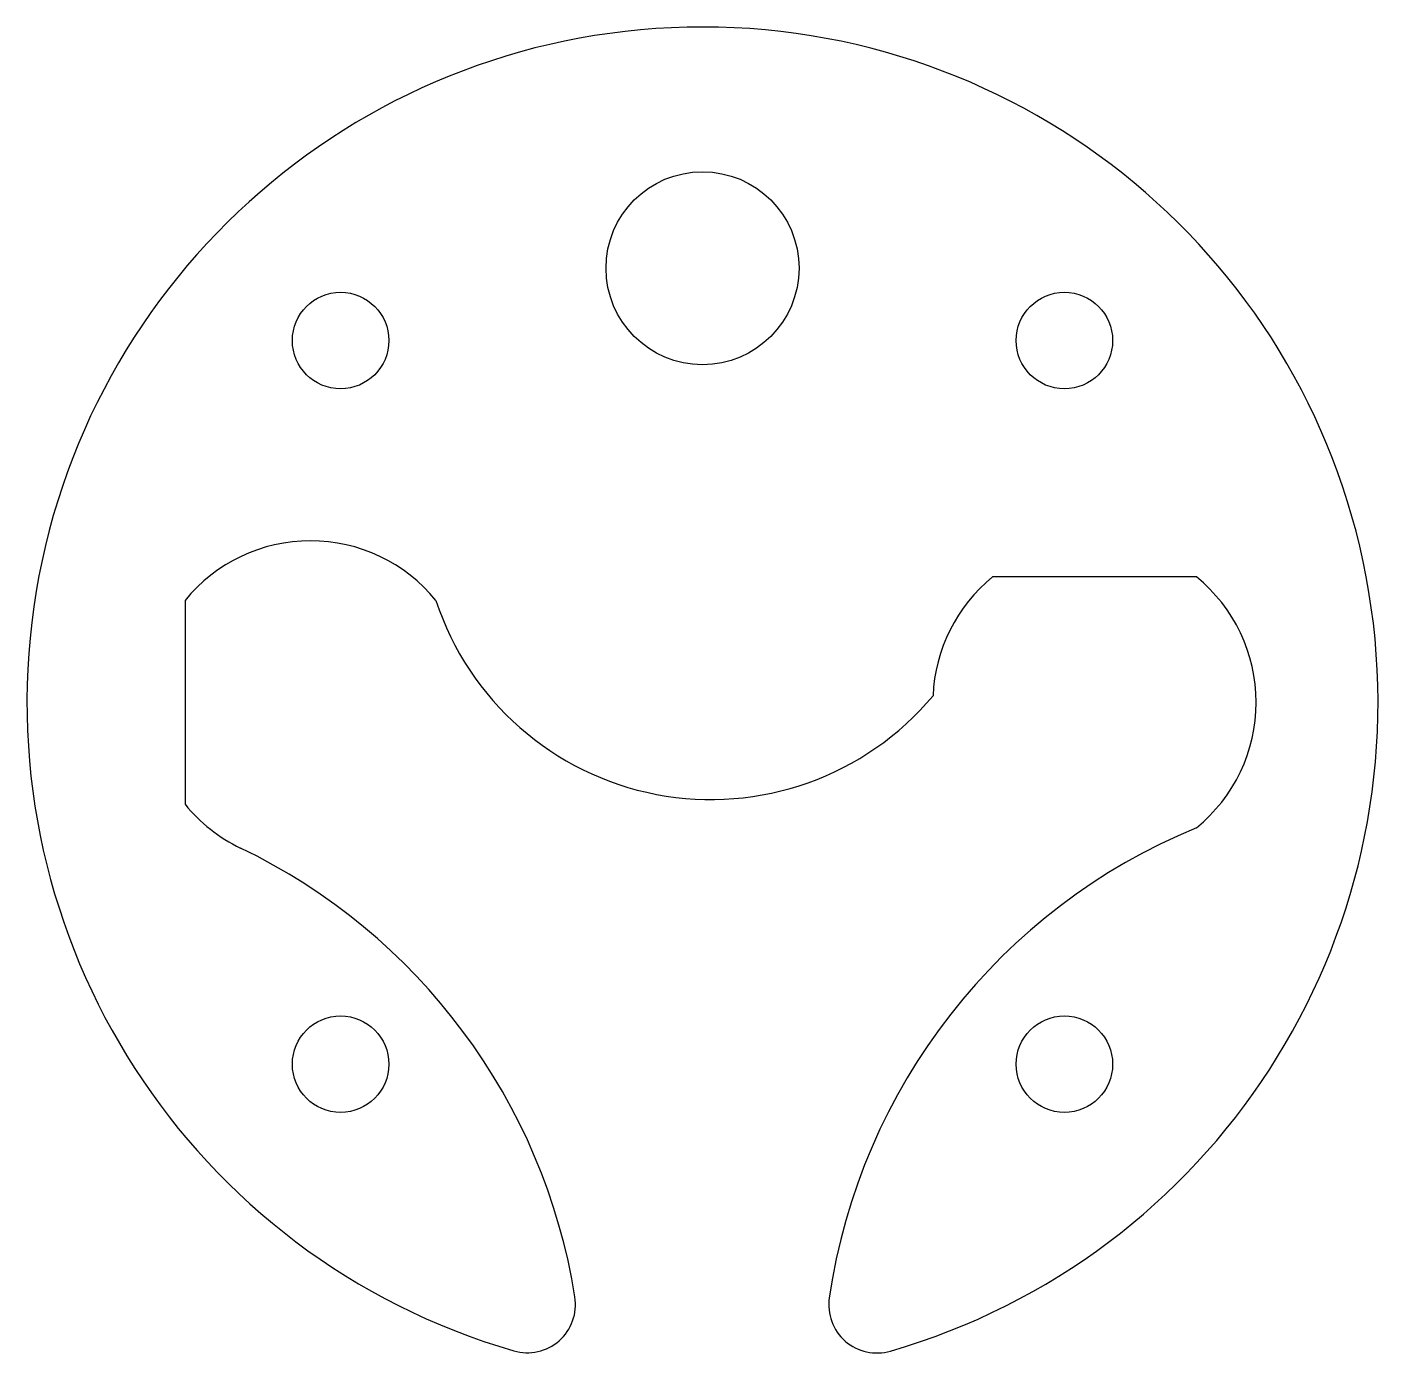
# Model space of a CAD drawing. Header units: millimetres. Extents: x -26.9 to 29.1, y -64.8 to -9.8.
import ezdxf

# ---------------------------------------------------------------- set-up
doc = ezdxf.new("R2010")
doc.units = ezdxf.units.MM

msp = doc.modelspace()

# ---------------------------------------------------------------- linework, layer by layer
at = {"color": 7, "linetype": 'Continuous', "lineweight": 25}
for p, q in [((21.623, -32.615), (13.173, -32.615)), ((-20.302, -33.591), (-20.302, -42.04))]:
    msp.add_line(p, q, dxfattribs=at)
for centre, radius in [((1.148, -19.815), 4), ((-13.852, -22.815), 2), ((16.148, -22.815), 2), ((-13.852, -52.815), 2), ((16.148, -52.815), 2)]:
    msp.add_circle(centre, radius, dxfattribs=at)
for centre, radius, start, end in [((1.148, -37.815), 28, 286.1518, 253.7769), ((-15.102, -37.815), 6.7, 39.0934, 140.9066), ((17.398, -37.815), 6.7, 129.0934, 177.6469), ((17.398, -37.815), 6.7, 309.0934, 50.9066), ((1.498, -29.843), 12, 198.1983, 320.0992), ((-15.102, -37.815), 6.7, 219.0934, 244.3359), ((31.136, -66.135), 25, 112.3665, 171.6363), ((-28.831, -66.388), 25, 9.0254, 64.3359), ((-6.116, -62.78), 2, 253.7769, 9.0254), ((8.381, -62.789), 2, 171.6363, 286.1518)]:
    msp.add_arc(centre, radius, start, end, dxfattribs=at)

doc.saveas('drawing.dxf')
